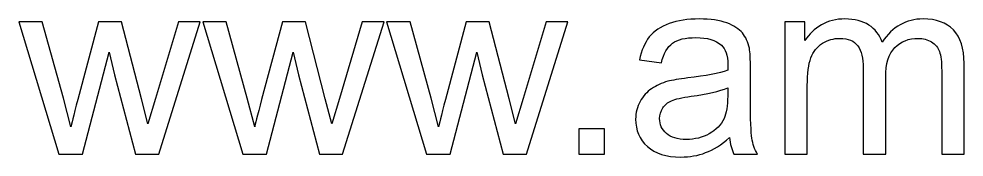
# Model space of a CAD drawing. Header units: millimetres. Extents: x -329 to 352, y -94 to 146.
# Drawn here: x 30.45 to 61.88, y -94 to -89.42 of the extents above; entities that cross this region are included whole.
import ezdxf

# ---------------------------------------------------------------- set-up
doc = ezdxf.new("R2010")
doc.units = ezdxf.units.MM
doc.header["$MEASUREMENT"] = 0
doc.layers.add('Layer 1', color=7, linetype='Continuous')

msp = doc.modelspace()

# ---------------------------------------------------------------- linework, layer by layer
at = {"layer": 'Layer 1', "color": 7}
for points, knots in [([(31.773, -93.9036), (31.773, -93.9036), (30.4452, -89.5094), (30.4452, -89.5094), (30.4452, -89.5094), (30.4452, -89.5094), (31.2241, -89.5094), (31.2241, -89.5094), (31.2241, -89.5094), (31.2241, -89.5094), (31.9254, -92.0452), (31.9254, -92.0452), (31.9254, -92.0452), (31.9254, -92.0452), (32.1738, -92.9892), (32.1738, -92.9892), (32.1738, -92.9892), (32.1837, -92.9426), (32.2599, -92.6407), (32.401, -92.0833), (32.401, -92.0833), (32.401, -92.0833), (33.0967, -89.5094), (33.0967, -89.5094), (33.0967, -89.5094), (33.0967, -89.5094), (33.8601, -89.5094), (33.8601, -89.5094), (33.8601, -89.5094), (33.8601, -89.5094), (34.5219, -92.0607), (34.5219, -92.0607), (34.5219, -92.0607), (34.5219, -92.0607), (34.7378, -92.8975), (34.7378, -92.8975), (34.7378, -92.8975), (34.7378, -92.8975), (34.9904, -92.0494), (34.9904, -92.0494), (34.9904, -92.0494), (34.9904, -92.0494), (35.7496, -89.5094), (35.7496, -89.5094), (35.7496, -89.5094), (35.7496, -89.5094), (36.4735, -89.5094), (36.4735, -89.5094), (36.4735, -89.5094), (36.4735, -89.5094), (35.0948, -93.9036), (35.0948, -93.9036), (35.0948, -93.9036), (35.0948, -93.9036), (34.3243, -93.9036), (34.3243, -93.9036), (34.3243, -93.9036), (34.3243, -93.9036), (33.6272, -91.2747), (33.6272, -91.2747), (33.6272, -91.2747), (33.6272, -91.2747), (33.4508, -90.5226), (33.4508, -90.5226), (33.4508, -90.5226), (33.4508, -90.5226), (32.5618, -93.9036), (32.5618, -93.9036), (32.5618, -93.9036), (32.5618, -93.9036), (31.773, -93.9036), (31.773, -93.9036)], [0, 0, 0, 0, 0.0526316, 0.0526316, 0.0526316, 0.0526316, 0.1052632, 0.1052632, 0.1052632, 0.1052632, 0.1578947, 0.1578947, 0.1578947, 0.1578947, 0.2105263, 0.2105263, 0.2105263, 0.2105263, 0.2631579, 0.2631579, 0.2631579, 0.2631579, 0.3157895, 0.3157895, 0.3157895, 0.3157895, 0.3684211, 0.3684211, 0.3684211, 0.3684211, 0.4210526, 0.4210526, 0.4210526, 0.4210526, 0.4736842, 0.4736842, 0.4736842, 0.4736842, 0.5263158, 0.5263158, 0.5263158, 0.5263158, 0.5789474, 0.5789474, 0.5789474, 0.5789474, 0.6315789, 0.6315789, 0.6315789, 0.6315789, 0.6842105, 0.6842105, 0.6842105, 0.6842105, 0.7368421, 0.7368421, 0.7368421, 0.7368421, 0.7894737, 0.7894737, 0.7894737, 0.7894737, 0.8421053, 0.8421053, 0.8421053, 0.8421053, 0.8947368, 0.8947368, 0.8947368, 0.8947368, 1, 1, 1, 1]), ([(37.8874, -93.9036), (37.8874, -93.9036), (36.5596, -89.5094), (36.5596, -89.5094), (36.5596, -89.5094), (36.5596, -89.5094), (37.3385, -89.5094), (37.3385, -89.5094), (37.3385, -89.5094), (37.3385, -89.5094), (38.0398, -92.0452), (38.0398, -92.0452), (38.0398, -92.0452), (38.0398, -92.0452), (38.2882, -92.9892), (38.2882, -92.9892), (38.2882, -92.9892), (38.2981, -92.9426), (38.3743, -92.6407), (38.5154, -92.0833), (38.5154, -92.0833), (38.5154, -92.0833), (39.2111, -89.5094), (39.2111, -89.5094), (39.2111, -89.5094), (39.2111, -89.5094), (39.9745, -89.5094), (39.9745, -89.5094), (39.9745, -89.5094), (39.9745, -89.5094), (40.6363, -92.0607), (40.6363, -92.0607), (40.6363, -92.0607), (40.6363, -92.0607), (40.8522, -92.8975), (40.8522, -92.8975), (40.8522, -92.8975), (40.8522, -92.8975), (41.1048, -92.0494), (41.1048, -92.0494), (41.1048, -92.0494), (41.1048, -92.0494), (41.864, -89.5094), (41.864, -89.5094), (41.864, -89.5094), (41.864, -89.5094), (42.5879, -89.5094), (42.5879, -89.5094), (42.5879, -89.5094), (42.5879, -89.5094), (41.2092, -93.9036), (41.2092, -93.9036), (41.2092, -93.9036), (41.2092, -93.9036), (40.4387, -93.9036), (40.4387, -93.9036), (40.4387, -93.9036), (40.4387, -93.9036), (39.7416, -91.2747), (39.7416, -91.2747), (39.7416, -91.2747), (39.7416, -91.2747), (39.5652, -90.5226), (39.5652, -90.5226), (39.5652, -90.5226), (39.5652, -90.5226), (38.6762, -93.9036), (38.6762, -93.9036), (38.6762, -93.9036), (38.6762, -93.9036), (37.8874, -93.9036), (37.8874, -93.9036)], [0, 0, 0, 0, 0.0526316, 0.0526316, 0.0526316, 0.0526316, 0.1052632, 0.1052632, 0.1052632, 0.1052632, 0.1578947, 0.1578947, 0.1578947, 0.1578947, 0.2105263, 0.2105263, 0.2105263, 0.2105263, 0.2631579, 0.2631579, 0.2631579, 0.2631579, 0.3157895, 0.3157895, 0.3157895, 0.3157895, 0.3684211, 0.3684211, 0.3684211, 0.3684211, 0.4210526, 0.4210526, 0.4210526, 0.4210526, 0.4736842, 0.4736842, 0.4736842, 0.4736842, 0.5263158, 0.5263158, 0.5263158, 0.5263158, 0.5789474, 0.5789474, 0.5789474, 0.5789474, 0.6315789, 0.6315789, 0.6315789, 0.6315789, 0.6842105, 0.6842105, 0.6842105, 0.6842105, 0.7368421, 0.7368421, 0.7368421, 0.7368421, 0.7894737, 0.7894737, 0.7894737, 0.7894737, 0.8421053, 0.8421053, 0.8421053, 0.8421053, 0.8947368, 0.8947368, 0.8947368, 0.8947368, 1, 1, 1, 1]), ([(44.0018, -93.9036), (44.0018, -93.9036), (42.674, -89.5094), (42.674, -89.5094), (42.674, -89.5094), (42.674, -89.5094), (43.4529, -89.5094), (43.4529, -89.5094), (43.4529, -89.5094), (43.4529, -89.5094), (44.1542, -92.0452), (44.1542, -92.0452), (44.1542, -92.0452), (44.1542, -92.0452), (44.4026, -92.9892), (44.4026, -92.9892), (44.4026, -92.9892), (44.4125, -92.9426), (44.4887, -92.6407), (44.6298, -92.0833), (44.6298, -92.0833), (44.6298, -92.0833), (45.3255, -89.5094), (45.3255, -89.5094), (45.3255, -89.5094), (45.3255, -89.5094), (46.0889, -89.5094), (46.0889, -89.5094), (46.0889, -89.5094), (46.0889, -89.5094), (46.7507, -92.0607), (46.7507, -92.0607), (46.7507, -92.0607), (46.7507, -92.0607), (46.9666, -92.8975), (46.9666, -92.8975), (46.9666, -92.8975), (46.9666, -92.8975), (47.2192, -92.0494), (47.2192, -92.0494), (47.2192, -92.0494), (47.2192, -92.0494), (47.9784, -89.5094), (47.9784, -89.5094), (47.9784, -89.5094), (47.9784, -89.5094), (48.7023, -89.5094), (48.7023, -89.5094), (48.7023, -89.5094), (48.7023, -89.5094), (47.3236, -93.9036), (47.3236, -93.9036), (47.3236, -93.9036), (47.3236, -93.9036), (46.5531, -93.9036), (46.5531, -93.9036), (46.5531, -93.9036), (46.5531, -93.9036), (45.856, -91.2747), (45.856, -91.2747), (45.856, -91.2747), (45.856, -91.2747), (45.6796, -90.5226), (45.6796, -90.5226), (45.6796, -90.5226), (45.6796, -90.5226), (44.7906, -93.9036), (44.7906, -93.9036), (44.7906, -93.9036), (44.7906, -93.9036), (44.0018, -93.9036), (44.0018, -93.9036)], [0, 0, 0, 0, 0.0526316, 0.0526316, 0.0526316, 0.0526316, 0.1052632, 0.1052632, 0.1052632, 0.1052632, 0.1578947, 0.1578947, 0.1578947, 0.1578947, 0.2105263, 0.2105263, 0.2105263, 0.2105263, 0.2631579, 0.2631579, 0.2631579, 0.2631579, 0.3157895, 0.3157895, 0.3157895, 0.3157895, 0.3684211, 0.3684211, 0.3684211, 0.3684211, 0.4210526, 0.4210526, 0.4210526, 0.4210526, 0.4736842, 0.4736842, 0.4736842, 0.4736842, 0.5263158, 0.5263158, 0.5263158, 0.5263158, 0.5789474, 0.5789474, 0.5789474, 0.5789474, 0.6315789, 0.6315789, 0.6315789, 0.6315789, 0.6842105, 0.6842105, 0.6842105, 0.6842105, 0.7368421, 0.7368421, 0.7368421, 0.7368421, 0.7894737, 0.7894737, 0.7894737, 0.7894737, 0.8421053, 0.8421053, 0.8421053, 0.8421053, 0.8947368, 0.8947368, 0.8947368, 0.8947368, 1, 1, 1, 1]), ([(54.0814, -93.3533), (53.8048, -93.5889), (53.5381, -93.754), (53.2827, -93.8514), (53.2827, -93.8514), (53.0273, -93.9488), (52.7536, -93.9967), (52.46, -93.9967), (52.46, -93.9967), (51.9774, -93.9967), (51.6063, -93.8796), (51.3467, -93.644), (51.3467, -93.644), (51.087, -93.4097), (50.9572, -93.1091), (50.9572, -92.7437), (50.9572, -92.7437), (50.9572, -92.5292), (51.0066, -92.333), (51.104, -92.1552), (51.104, -92.1552), (51.2027, -91.9774), (51.3311, -91.8363), (51.4892, -91.7291), (51.4892, -91.7291), (51.6486, -91.6218), (51.8264, -91.54), (52.0254, -91.4849), (52.0254, -91.4849), (52.1722, -91.4468), (52.3937, -91.4102), (52.6886, -91.3735), (52.6886, -91.3735), (53.2898, -91.3029), (53.7343, -91.2168), (54.0179, -91.1181), (54.0179, -91.1181), (54.0207, -91.0165), (54.0221, -90.9515), (54.0221, -90.9247), (54.0221, -90.9247), (54.0221, -90.6228), (53.9516, -90.4097), (53.8105, -90.2855), (53.8105, -90.2855), (53.62, -90.1176), (53.3363, -90.0343), (52.961, -90.0343), (52.961, -90.0343), (52.6096, -90.0343), (52.35, -90.0964), (52.1835, -90.2192), (52.1835, -90.2192), (52.0155, -90.3419), (51.8928, -90.5593), (51.8123, -90.8725), (51.8123, -90.8725), (51.8123, -90.8725), (51.0842, -90.7709), (51.0842, -90.7709), (51.0842, -90.7709), (51.1505, -90.4591), (51.2592, -90.2065), (51.4116, -90.0146), (51.4116, -90.0146), (51.564, -89.8227), (51.7841, -89.6759), (52.072, -89.5715), (52.072, -89.5715), (52.3584, -89.4685), (52.6929, -89.4162), (53.0711, -89.4162), (53.0711, -89.4162), (53.4464, -89.4162), (53.7526, -89.46), (53.9883, -89.5489), (53.9883, -89.5489), (54.2225, -89.6378), (54.3961, -89.7479), (54.5062, -89.8819), (54.5062, -89.8819), (54.6162, -90.016), (54.6938, -90.1853), (54.739, -90.3899), (54.739, -90.3899), (54.763, -90.5169), (54.7757, -90.7455), (54.7757, -91.0743), (54.7757, -91.0743), (54.7757, -91.0743), (54.7757, -92.0621), (54.7757, -92.0621), (54.7757, -92.0621), (54.7757, -92.7521), (54.7912, -93.1882), (54.8222, -93.373), (54.8222, -93.373), (54.8519, -93.5579), (54.914, -93.7343), (55.0043, -93.9036), (55.0043, -93.9036), (55.0043, -93.9036), (54.2253, -93.9036), (54.2253, -93.9036), (54.2253, -93.9036), (54.1506, -93.747), (54.1026, -93.5635), (54.0814, -93.3533)], [0, 0, 0, 0, 0.0357143, 0.0357143, 0.0357143, 0.0357143, 0.0714286, 0.0714286, 0.0714286, 0.0714286, 0.1071429, 0.1071429, 0.1071429, 0.1071429, 0.1428571, 0.1428571, 0.1428571, 0.1428571, 0.1785714, 0.1785714, 0.1785714, 0.1785714, 0.2142857, 0.2142857, 0.2142857, 0.2142857, 0.25, 0.25, 0.25, 0.25, 0.2857143, 0.2857143, 0.2857143, 0.2857143, 0.3214286, 0.3214286, 0.3214286, 0.3214286, 0.3571429, 0.3571429, 0.3571429, 0.3571429, 0.3928571, 0.3928571, 0.3928571, 0.3928571, 0.4285714, 0.4285714, 0.4285714, 0.4285714, 0.4642857, 0.4642857, 0.4642857, 0.4642857, 0.5, 0.5, 0.5, 0.5, 0.5357143, 0.5357143, 0.5357143, 0.5357143, 0.5714286, 0.5714286, 0.5714286, 0.5714286, 0.6071429, 0.6071429, 0.6071429, 0.6071429, 0.6428571, 0.6428571, 0.6428571, 0.6428571, 0.6785714, 0.6785714, 0.6785714, 0.6785714, 0.7142857, 0.7142857, 0.7142857, 0.7142857, 0.75, 0.75, 0.75, 0.75, 0.7857143, 0.7857143, 0.7857143, 0.7857143, 0.8214286, 0.8214286, 0.8214286, 0.8214286, 0.8571429, 0.8571429, 0.8571429, 0.8571429, 0.8928571, 0.8928571, 0.8928571, 0.8928571, 0.9285714, 0.9285714, 0.9285714, 0.9285714, 1, 1, 1, 1]), ([(55.9201, -93.9036), (55.9201, -93.9036), (55.9201, -89.5094), (55.9201, -89.5094), (55.9201, -89.5094), (55.9201, -89.5094), (56.589, -89.5094), (56.589, -89.5094), (56.589, -89.5094), (56.589, -89.5094), (56.589, -90.1303), (56.589, -90.1303), (56.589, -90.1303), (56.7258, -89.9158), (56.9093, -89.7422), (57.1379, -89.6124), (57.1379, -89.6124), (57.3665, -89.4812), (57.6261, -89.4162), (57.9182, -89.4162), (57.9182, -89.4162), (58.2428, -89.4162), (58.5095, -89.484), (58.7169, -89.618), (58.7169, -89.618), (58.9244, -89.7535), (59.0711, -89.9412), (59.1558, -90.1839), (59.1558, -90.1839), (59.5057, -89.6717), (59.9587, -89.4162), (60.5175, -89.4162), (60.5175, -89.4162), (60.955, -89.4162), (61.2922, -89.5362), (61.5265, -89.7775), (61.5265, -89.7775), (61.7621, -90.0188), (61.8807, -90.3899), (61.8807, -90.8909), (61.8807, -90.8909), (61.8807, -90.8909), (61.8807, -93.9036), (61.8807, -93.9036), (61.8807, -93.9036), (61.8807, -93.9036), (61.1356, -93.9036), (61.1356, -93.9036), (61.1356, -93.9036), (61.1356, -93.9036), (61.1356, -91.1378), (61.1356, -91.1378), (61.1356, -91.1378), (61.1356, -90.8415), (61.1102, -90.627), (61.0622, -90.4958), (61.0622, -90.4958), (61.0142, -90.3645), (60.9267, -90.2601), (60.7983, -90.1797), (60.7983, -90.1797), (60.6713, -90.0992), (60.5218, -90.0597), (60.351, -90.0597), (60.351, -90.0597), (60.0406, -90.0597), (59.7837, -90.1627), (59.5791, -90.3673), (59.5791, -90.3673), (59.3745, -90.5734), (59.2729, -90.9022), (59.2729, -91.3537), (59.2729, -91.3537), (59.2729, -91.3537), (59.2729, -93.9036), (59.2729, -93.9036), (59.2729, -93.9036), (59.2729, -93.9036), (58.5278, -93.9036), (58.5278, -93.9036), (58.5278, -93.9036), (58.5278, -93.9036), (58.5278, -91.0517), (58.5278, -91.0517), (58.5278, -91.0517), (58.5278, -90.7215), (58.4672, -90.4732), (58.3458, -90.3081), (58.3458, -90.3081), (58.2245, -90.143), (58.0255, -90.0597), (57.7503, -90.0597), (57.7503, -90.0597), (57.5415, -90.0597), (57.3482, -90.1148), (57.1704, -90.2248), (57.1704, -90.2248), (56.9926, -90.3349), (56.8641, -90.4958), (56.7837, -90.7088), (56.7837, -90.7088), (56.7047, -90.9205), (56.6652, -91.2267), (56.6652, -91.6261), (56.6652, -91.6261), (56.6652, -91.6261), (56.6652, -93.9036), (56.6652, -93.9036), (56.6652, -93.9036), (56.6652, -93.9036), (55.9201, -93.9036), (55.9201, -93.9036)], [0, 0, 0, 0, 0.0344828, 0.0344828, 0.0344828, 0.0344828, 0.0689655, 0.0689655, 0.0689655, 0.0689655, 0.1034483, 0.1034483, 0.1034483, 0.1034483, 0.137931, 0.137931, 0.137931, 0.137931, 0.1724138, 0.1724138, 0.1724138, 0.1724138, 0.2068966, 0.2068966, 0.2068966, 0.2068966, 0.2413793, 0.2413793, 0.2413793, 0.2413793, 0.2758621, 0.2758621, 0.2758621, 0.2758621, 0.3103448, 0.3103448, 0.3103448, 0.3103448, 0.3448276, 0.3448276, 0.3448276, 0.3448276, 0.3793103, 0.3793103, 0.3793103, 0.3793103, 0.4137931, 0.4137931, 0.4137931, 0.4137931, 0.4482759, 0.4482759, 0.4482759, 0.4482759, 0.4827586, 0.4827586, 0.4827586, 0.4827586, 0.5172414, 0.5172414, 0.5172414, 0.5172414, 0.5517241, 0.5517241, 0.5517241, 0.5517241, 0.5862069, 0.5862069, 0.5862069, 0.5862069, 0.6206897, 0.6206897, 0.6206897, 0.6206897, 0.6551724, 0.6551724, 0.6551724, 0.6551724, 0.6896552, 0.6896552, 0.6896552, 0.6896552, 0.7241379, 0.7241379, 0.7241379, 0.7241379, 0.7586207, 0.7586207, 0.7586207, 0.7586207, 0.7931034, 0.7931034, 0.7931034, 0.7931034, 0.8275862, 0.8275862, 0.8275862, 0.8275862, 0.862069, 0.862069, 0.862069, 0.862069, 0.8965517, 0.8965517, 0.8965517, 0.8965517, 0.9310345, 0.9310345, 0.9310345, 0.9310345, 1, 1, 1, 1]), ([(54.0221, -91.7023), (53.7512, -91.8123), (53.3448, -91.9055), (52.8029, -91.9817), (52.8029, -91.9817), (52.4953, -92.0254), (52.278, -92.0748), (52.151, -92.1298), (52.151, -92.1298), (52.024, -92.1849), (51.9266, -92.2653), (51.8575, -92.3697), (51.8575, -92.3697), (51.7883, -92.4755), (51.7531, -92.5927), (51.7531, -92.7225), (51.7531, -92.7225), (51.7531, -92.9186), (51.8279, -93.0837), (51.9788, -93.215), (51.9788, -93.215), (52.1298, -93.3462), (52.35, -93.4125), (52.6393, -93.4125), (52.6393, -93.4125), (52.9257, -93.4125), (53.1811, -93.3504), (53.4055, -93.2249), (53.4055, -93.2249), (53.6284, -93.1007), (53.7935, -92.9299), (53.898, -92.714), (53.898, -92.714), (53.9784, -92.5461), (54.0179, -92.2992), (54.0179, -91.9732), (54.0179, -91.9732), (54.0179, -91.9732), (54.0221, -91.7023), (54.0221, -91.7023)], [0, 0, 0, 0, 0.0909091, 0.0909091, 0.0909091, 0.0909091, 0.1818182, 0.1818182, 0.1818182, 0.1818182, 0.2727273, 0.2727273, 0.2727273, 0.2727273, 0.3636364, 0.3636364, 0.3636364, 0.3636364, 0.4545455, 0.4545455, 0.4545455, 0.4545455, 0.5454545, 0.5454545, 0.5454545, 0.5454545, 0.6363636, 0.6363636, 0.6363636, 0.6363636, 0.7272727, 0.7272727, 0.7272727, 0.7272727, 0.8181818, 0.8181818, 0.8181818, 0.8181818, 1, 1, 1, 1]), ([(49.0706, -93.9036), (49.0706, -93.9036), (49.0706, -93.0569), (49.0706, -93.0569), (49.0706, -93.0569), (49.0706, -93.0569), (49.9172, -93.0569), (49.9172, -93.0569), (49.9172, -93.0569), (49.9172, -93.0569), (49.9172, -93.9036), (49.9172, -93.9036), (49.9172, -93.9036), (49.9172, -93.9036), (49.0706, -93.9036), (49.0706, -93.9036)], [0, 0, 0, 0, 0.2, 0.2, 0.2, 0.2, 0.4, 0.4, 0.4, 0.4, 0.6, 0.6, 0.6, 0.6, 1, 1, 1, 1])]:
    msp.add_open_spline(points, degree=3, knots=knots, dxfattribs=at)

doc.saveas('drawing.dxf')
